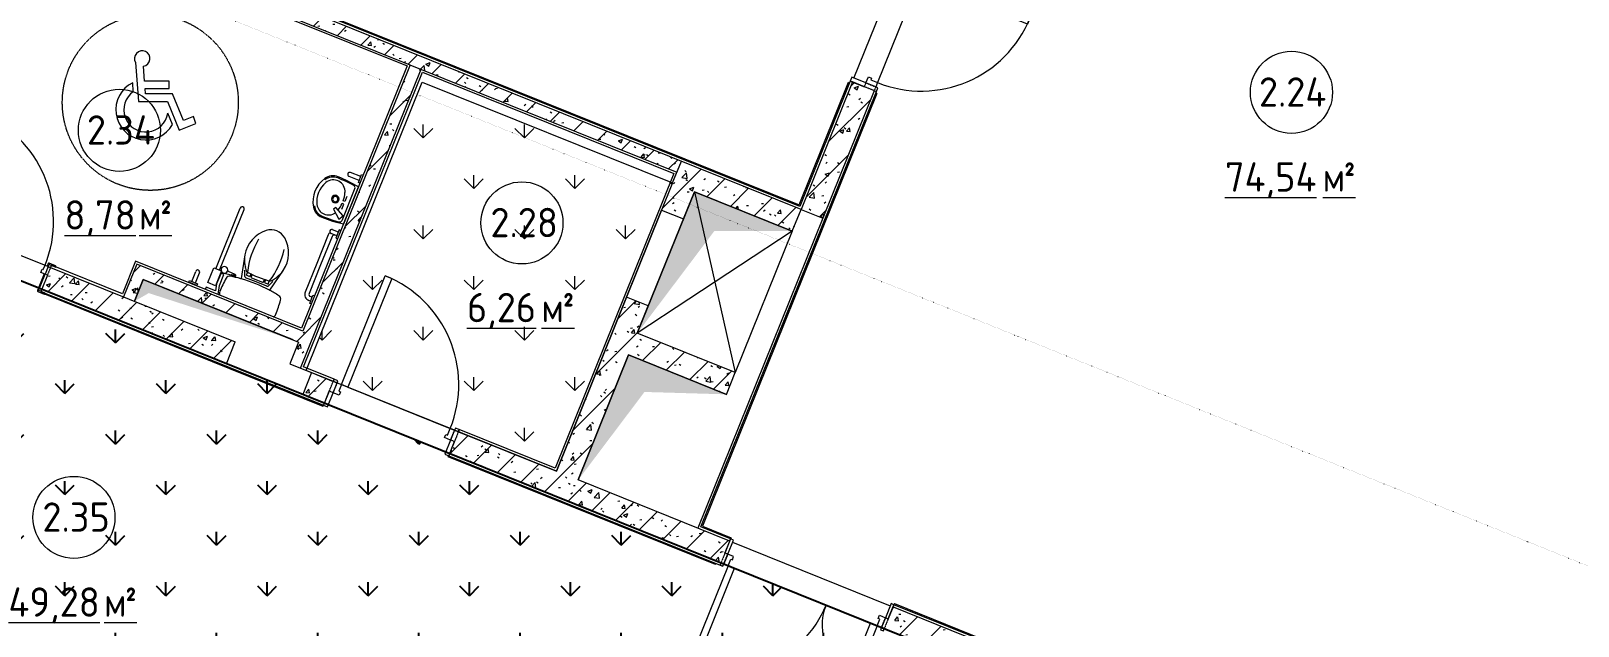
# Model space of a CAD drawing. Header units: millimetres. Extents: x -584918 to 2941280, y 3000189 to 4229862.
# Drawn here: x -441919 to -428734, y 3862725 to 3867799 of the extents above; entities that cross this region are included whole.
import ezdxf

# ---------------------------------------------------------------- set-up
doc = ezdxf.new("R2010")
doc.units = ezdxf.units.MM
for name, pattern in [('ASVP_Линия разреза', [20, 0, -10, 0, -10]), ('ASVP_Невидимые', [5, 3, -2]), ('ASVP_Штриховая_ш3 п1_5', [4.5, 3, -1.5])]:
    doc.linetypes.add(name, pattern=pattern)
for name, color, linetype, lineweight in [('Генплан', 7, 'Continuous', 0), ('Двери', 7, 'Continuous', 0), ('Линии', 7, 'Continuous', 0), ('Марки помещений', 7, 'Continuous', 0), ('Обобщенные модели', 7, 'Continuous', 0), ('Перекрытие', 7, 'Continuous', 0), ('Разрезы', 7, 'Continuous', 0), ('Сантехника', 7, 'Continuous', 0), ('Стены внутренние', 7, 'Continuous', 0), ('Стены несущие', 7, 'Continuous', 0), ('Стены отделка', 7, 'Continuous', 0), ('Узлы', 7, 'Continuous', 0), ('экспертиза условные обозначения', 1, 'Continuous', 0)]:
    doc.layers.add(name, color=color, linetype=linetype, lineweight=lineweight)
doc.styles.add('GOST Common_2', font='', dxfattribs={"height": 500})
doc.styles.add('GOST Common_3', font='', dxfattribs={"width": 0.9, "height": 500})
doc.styles.get('GOST Common_2').set_extended_font_data('GOST Common')
doc.styles.get('GOST Common_3').set_extended_font_data('GOST Common')
pattern_1 = [(45, (-445536.98, 3844560.27), (-141.4214, 141.4214), [])]
pattern_2 = [(50, (-445536.98, 3844560.27), (364.368, -31.8783), [38.1, -419.1]), (355, (-445536.98, 3844560.27), (-70.486, 382.1133), [30.48, -335.28]), (100.451, (-445506.6, 3844557.6), (293.885, 350.2334), [32.38, -356.18]), (46.184, (-445537, 3844661.87), (542.1585, -84.086), [57.15, -628.65]), (96.636, (-445491.8, 3844654.86), (474.805, 494.855), [48.57, -534.27]), (351.184, (-445537, 3844661.87), (474.81, 494.85), [45.72, -502.92]), (21, (-445486.18, 3844636.47), (303.2285, -204.5305), [38.1, -419.1]), (326, (-445486.18, 3844636.47), (123.604, 368.376), [30.48, -335.28]), (71.451, (-445460.9, 3844619.42), (426.834, 163.8427), [32.38, -356.18]), (37.5, (-445536.98, 3844560.27), (6.17665, 169.11015), [16.764, -314.452, 16.764, -323.596, -336.55]), (37.5, (-445536.98, 3844560.27), (6.17665, 169.11015), [-671.576, 16.764, -319.786]), (7.5, (-445536.98, 3844560.27), (133.6389, 200.3615), [16.764, -177.292, 16.764, -306.832, -128.27]), (7.5, (-445536.98, 3844560.27), (133.6389, 200.3615), [-517.652, 16.764, -111.506]), (327.5, (-445650.27, 3844560.27), (271.1818, -11.45836), [16.764, -110.236, 16.764, -379.476, -525.78]), (327.5, (-445650.27, 3844560.27), (271.1818, -11.45836), [-523.24, 16.764, -509.016]), (317.5, (-445701.07, 3844560.27), (296.2585, 50.8528), [16.764, -148.336, 16.764, -246.38, -373.38]), (317.5, (-445701.07, 3844560.27), (296.2585, 50.8528), [-428.244, 16.764, -356.616])]
pattern_3 = [(90, (-445940.84, 3599179.46), (-431.0523, 431.0523), [114.3, -747.8046]), (45, (-445940.84, 3599179.46), (-431.0523, 431.0523), [114.3, -495.3]), (135, (-445940.84, 3599179.46), (-431.0523, -431.0523), [114.3, -495.3])]

# ---------------------------------------------------------------- blocks, each defined once
blk = doc.blocks.new('ASVP_ДверьСтальная_1 полотно - Внутренняя 1000х2000h_полотно_ Г Пр _925 в свету_-7780787-АР Этаж 02')
at = {"layer": 'Двери', "lineweight": 18}
for p, q in [((-500, 1100), (-440, 1100)), ((-500, 100), (-500, 1100)), ((-440, 1100), (-440, 100)), ((-540, 100), (-500, 100)), ((-540, 10), (-540, 100)), ((-485, 10), (-540, 10)), ((-440, 100), (-500, 100)), ((-500, 100), (-500, 40)), ((-500, 40), (-485, 40)), ((-485, 40), (-485, 10)), ((485, 40), (500, 40)), ((485, 10), (485, 40)), ((540, 10), (485, 10)), ((500, 100), (540, 100)), ((500, 40), (500, 100)), ((540, 100), (540, 10))]:
    blk.add_line(p, q, dxfattribs=at)
at = {"layer": 'Двери', "linetype": 'ASVP_Невидимые', "lineweight": 18}
for p, q in [((-575, 100), (-540, 100)), ((-575, 10), (-575, 100)), ((-540, 10), (-575, 10)), ((-540, 100), (-540, 10)), ((540, 100), (575, 100)), ((540, 10), (540, 100)), ((575, 10), (540, 10)), ((575, 100), (575, 10))]:
    blk.add_line(p, q, dxfattribs=at)
at = {"layer": 'Двери'}
blk.add_arc((-500, 100), 1000, 0, 90, dxfattribs=at)
blk = doc.blocks.new('ASVP_ДверьДеревянная_1 полотно - Санузел 1000х2000h_полотно_ Г Пр _950 в свету_-7790712-АР Этаж 02')
at = {"layer": 'Двери', "lineweight": 18}
for p, q in [((-500, 1100), (-460, 1100)), ((-500, 100), (-500, 1100)), ((-460, 1100), (-460, 100)), ((-530, 100), (-500, 100)), ((-530, 30), (-530, 100)), ((-490, 30), (-530, 30)), ((-460, 100), (-500, 100)), ((-500, 100), (-500, 60)), ((-500, 60), (-490, 60)), ((-490, 60), (-490, 30)), ((490, 60), (500, 60)), ((490, 30), (490, 60)), ((530, 30), (490, 30)), ((500, 100), (530, 100)), ((500, 60), (500, 100)), ((530, 100), (530, 30))]:
    blk.add_line(p, q, dxfattribs=at)
at = {"layer": 'Двери', "linetype": 'ASVP_Невидимые', "lineweight": 18}
for p, q in [((-550, 100), (-530, 100)), ((-550, 30), (-550, 100)), ((-530, 30), (-550, 30)), ((-530, 100), (-530, 30)), ((530, 100), (550, 100)), ((530, 30), (530, 100)), ((550, 30), (530, 30)), ((550, 100), (550, 30))]:
    blk.add_line(p, q, dxfattribs=at)
at = {"layer": 'Двери'}
blk.add_arc((-500, 100), 1000, 0, 90, dxfattribs=at)
blk = doc.blocks.new('ASVP_НАЛИЧНИК МДФ_Двери - Наличник дверной МДФ-V54-АР Этаж 02')
at = {"layer": 'Обобщенные модели'}
h = blk.add_hatch(dxfattribs=at)
h.set_pattern_fill('FP_9', color=256, style=0, pattern_type=2)
h.set_pattern_definition([(238.819, (4970.72, -20429.885), (847.5705, 1239.66265), [208.25, -1874.25]), (228.514, (5249.21, -20452.37), (-230.6308, -541.9905), [465.661, -465.661]), (220.384, (5327.05, -20645.53), (-616.941, -697.6711), [263.418, -1053.671])])
h.paths.add_polyline_path([(585, -10), (589, -7), (590, -5), (590, 0), (530, 0), (530, 150), (520, 150), (520, -5), (521, -9), (525, -10), (562, -10)])
h.paths.add_polyline_path([(-525, -10), (-521, -9), (-520, -5), (-520, 150), (-530, 150), (-531, 0), (-590, 0), (-590, -5), (-587, -9), (-585, -10), (-526, -10)])
for p, q in [((-530, 150), (-530, -1)), ((-520, -5), (-520, 150)), ((520, 150), (520, -5)), ((530, -1), (530, 150)), ((-531, 0), (-590, 0)), ((-590, 0), (-590, -5)), ((-531, -1), (-531, 0)), ((590, 0), (531, 0)), ((531, 0), (531, -1)), ((590, -5), (590, 0)), ((-585, -10), (-525, -10)), ((-530, -1), (-531, -1)), ((525, -10), (585, -10)), ((531, -1), (530, -1))]:
    blk.add_line(p, q, dxfattribs=at)
for centre, start, end in [((-585, -5), 180, 270), ((-525, -5), 270, 360), ((525, -5), 180, 270), ((585, -5), 270, 360)]:
    blk.add_arc(centre, 5, start, end, dxfattribs=at)
blk = doc.blocks.new('ASVP_НАЛИЧНИК МДФ_Двери - Наличник дверной МДФ-V55-АР Этаж 02')
at = {"layer": 'Обобщенные модели'}
for p, q in [((-531, 0), (-590, 0)), ((-590, 0), (-590, -5)), ((-531, -1), (-531, 0)), ((-530, 20), (-530, -1)), ((-520, -5), (-520, 20)), ((520, 20), (520, -5)), ((530, -1), (530, 20)), ((590, 0), (531, 0)), ((531, 0), (531, -1)), ((590, -5), (590, 0)), ((-585, -10), (-525, -10)), ((-530, -1), (-531, -1)), ((525, -10), (585, -10)), ((531, -1), (530, -1))]:
    blk.add_line(p, q, dxfattribs=at)
for centre, start, end in [((-585, -5), 180, 270), ((-525, -5), 270, 360), ((525, -5), 180, 270), ((585, -5), 270, 360)]:
    blk.add_arc(centre, 5, start, end, dxfattribs=at)
blk = doc.blocks.new('Обозначения для МГН - Зона безорасности 1300х900-2751930-АР Этаж 02')
at = {"layer": 'Генплан'}
for p, q in [((-51, 288), (-26, -44)), ((26, 130), (17, 257)), ((-70, 40), (-75, 116)), ((235, 130), (26, 130)), ((34, 21), (31, 68)), ((31, 68), (235, 68)), ((265, 21), (34, 21)), ((235, 68), (235, 130)), ((357, -205), (265, 21)), ((-26, -44), (221, -44)), ((221, -44), (321, -289)), ((263, -239), (224, -144)), ((321, -289), (463, -232)), ((442, -171), (357, -205)), ((463, -232), (442, -171))]:
    blk.add_line(p, q, dxfattribs=at)
for centre, radius, start, end in [((6, 322), 66, 279.5296, 210.6777), ((38, -115), 257, 116.094, 331.0081), ((38, -115), 189, 124.6842, 350.9794)]:
    blk.add_arc(centre, radius, start, end, dxfattribs=at)
blk = doc.blocks.new('ASVP_2D_Комплект_С_У_МГН - Комплект_С_У_МГН_2D-6245429-АР Этаж 02')
at = {"layer": 'Сантехника'}
for p, q in [((765, 0), (785, -75)), ((785, -75), (785, -178)), ((800, -20), (885, -20)), ((812, -79), (800, -20)), ((812, -178), (812, -79)), ((815, -197), (815, -62)), ((815, -62), (885, -62)), ((885, -20), (885, 0)), ((885, -62), (885, -197)), ((963, -4), (1037, -4)), ((963, -19), (963, -4)), ((963, -4), (1037, -4)), ((963, -19), (963, -4)), ((1037, -19), (963, -19)), ((1037, -19), (963, -19)), ((983, -19), (983, -112)), ((1017, -19), (1017, -112)), ((1037, -4), (1037, -19)), ((1037, -4), (1037, -19)), ((0, -222), (15, -222)), ((15, -222), (15, -297)), ((15, -242), (31, -242)), ((330, -399), (375, -197)), ((398, -227), (376, -276)), ((405, -242), (405, -268)), ((438, -242), (405, -242)), ((407, -221), (505, -221)), ((438, -268), (438, -242)), ((438, -250), (438, -268)), ((448, -250), (438, -250)), ((448, -239), (448, -267)), ((562, -239), (448, -239)), ((448, -267), (448, -250)), ((505, -221), (603, -221)), ((562, -266), (562, -239)), ((562, -250), (572, -250)), ((562, -267), (562, -250)), ((572, -242), (605, -242)), ((572, -268), (572, -242)), ((572, -250), (572, -268)), ((605, -242), (605, -268)), ((612, -227), (634, -276)), ((681, -399), (636, -200)), ((719, -195), (684, -200)), ((760, -216), (699, -215)), ((791, -187), (723, -198)), ((785, -178), (812, -178)), ((885, -197), (815, -197)), ((832, -197), (832, -754)), ((867, -197), (867, -754)), ((15, -297), (0, -297)), ((15, -278), (31, -278)), ((51, -560), (51, -297)), ((86, -560), (86, -297)), ((389, -279), (372, -304)), ((405, -268), (438, -268)), ((562, -266), (562, -266)), ((605, -268), (572, -268)), ((634, -295), (619, -276)), ((51, -822), (51, -560)), ((86, -822), (86, -560)), ((15, -822), (0, -822)), ((15, -822), (0, -822)), ((0, -897), (15, -897)), ((0, -897), (15, -897)), ((15, -897), (15, -822)), ((15, -897), (15, -822)), ((15, -842), (68, -842)), ((15, -877), (69, -877)), ((0, -1298), (0, -956)), ((0, -956), (0, -1298)), ((25, -1278), (25, -977)), ((54, -981), (30, -1020)), ((30, -1020), (114, -1064)), ((127, -1042), (54, -981)), ((114, -1064), (127, -1042)), ((61, -1069), (61, -1114)), ((61, -1114), (76, -1114)), ((61, -1140), (76, -1140)), ((61, -1185), (61, -1140)), ((0, -1332), (15, -1332)), ((0, -1332), (15, -1332)), ((15, -1407), (0, -1407)), ((15, -1407), (0, -1407)), ((15, -1332), (15, -1407)), ((15, -1332), (15, -1407)), ((15, -1352), (108, -1352)), ((15, -1387), (108, -1387))]:
    blk.add_line(p, q, dxfattribs=at)
for centre, radius, start, end in [((753, -2), 2, 36.9003, 93.2918), ((291, -27), 43.4, 143.1008, 181.0217), ((1398, -28), 1150, 180.0001, 186.3309), ((258, -2), 2, 93.3041, 143.1019), ((719, -27), 43.4, 358.9783, 36.8992), ((-387, -28), 1150, 353.6521, 359.9999), ((1000, -113), 17.5, 180, 0), ((31, -297), 55, 0, 90.5677), ((289, -151), 34, 186.3309, 259.2904), ((505, 995), 1200, 259.2904, 263.7586), ((372, -200), 2, 344.813, 83.6429), ((505, 995), 1200, 263.7587, 276.1833), ((407, -231), 10, 90.7687, 156.5005), ((603, -231), 10, 22.3956, 90.7687), ((638, -200), 2, 96.3568, 192.6522), ((505, 995), 1200, 276.3579, 280.7271), ((701, -197), 17.3, 189.6179, 262.9036), ((695, -153), 51.5, 262.4926, 296.28), ((722, -195), 3.14, 170.2911, 288.3479), ((722, -151), 33.5, 280.7271, 353.6509), ((761, -223), 7.04, 10.5543, 95.4018), ((796, -215), 28.6, 90, 270), ((796, -215), 28.6, 270, 90), ((31, -297), 20, 0, 90.9415), ((586, -456), 263, 148.9077, 167.2704), ((746, -553), 450, 146.3502, 148.9077), ((1079, -457), 700, 164.6366, 188.9578), ((405, -292), 20, 96.8519, 142.7693), ((514, -1191), 926, 84.2959, 96.934), ((604, -289), 20, 37.7817, 84.1231), ((-68, -457), 700, 351.0468, 15.5336), ((745, -230), 129, 210.287, 213.8815), ((264, -553), 450, 31.0923, 33.8318), ((425, -456), 263, 12.7296, 31.0923), ((586, -456), 263, 167.2704, 230.8288), ((425, -456), 263, 309.1503, 12.7296), ((505, -555), 135, 230.7812, 309.1782), ((850, -754), 17.5, 180, 0.4331), ((31, -822), 20, 270, 0), ((69, -860), 17.5, 270, 91.0065), ((31, -822), 55, 333.5285, 0), ((193, -2170), 1228, 89.9982, 98.9992), ((41, -977), 16, 97.1975, 180), ((193, -2212), 1261, 90.0058, 97.0139), ((355, -1127), 279, 163.9708, 177.3357), ((184, -1074), 100, 28.5027, 147.3357), ((193, -1059), 108, 28.2098, 90.0805), ((193, -1059), 118, 32.4637, 89.9982), ((193, -1059), 118, 32.4637, 89.9982), ((86, -1127), 212, 331.4658, 28.525), ((86, -1127), 245, 327.5362, 32.4638), ((86, -1127), 245, 327.5362, 32.4638), ((355, -1127), 279, 182.6626, 197.4189), ((145, -1128), 32.5, 90, 270), ((145, -1128), 23, 90, 270), ((145, -1128), 32.5, 270, 90), ((145, -1128), 23, 270, 90), ((193, -85), 1228, 260.9993, 270.0018), ((193, -85), 1228, 260.9993, 270.0018), ((41, -1278), 16, 180, 262.9884), ((193, -42), 1261, 262.9873, 269.9942), ((184, -1181), 100, 197.4584, 331.4778), ((193, -1195), 108, 269.9195, 331.7902), ((193, -1195), 118, 270.0018, 327.5362), ((193, -1195), 118, 270.0018, 327.5362), ((109, -1369), 17.5, 270, 90)]:
    blk.add_arc(centre, radius, start, end, dxfattribs=at)
blk = doc.blocks.new('ASVP_ОТКОС_Оштукатуривание дверного откоса - Оштукатуривание дверного откоса-5867985-АР Этаж 02')
at = {"layer": 'Обобщенные модели'}
for p, q in [((-575, 130), (-575, 0)), ((-575, 0), (-540, 0)), ((-540, 0), (-540, 130)), ((540, 130), (540, 0)), ((540, 0), (575, 0)), ((575, 0), (575, 130))]:
    blk.add_line(p, q, dxfattribs=at)
blk = doc.blocks.new('ASVP_ОТКОС_Оштукатуривание дверного откоса - Оштукатуривание дверного откоса-6302083-АР Этаж 02')
at = {"layer": 'Обобщенные модели'}
for p, q in [((-575, 20), (-575, 0)), ((-575, 0), (-540, 0)), ((-540, 0), (-540, 20)), ((540, 20), (540, 0)), ((575, 0), (575, 20)), ((540, 0), (575, 0))]:
    blk.add_line(p, q, dxfattribs=at)
blk = doc.blocks.new('ASVP_ДверьПротивопожарнаяСтальная_2 полотна - EI30 1370х2000h_полотна_ О Л _1250 в свету_-7790696-АР Этаж 02')
at = {"layer": 'Двери', "lineweight": 18}
for p, q in [((685, 1000), (625, 1000)), ((625, 1000), (625, 100)), ((685, 100), (685, 1000)), ((-685, 570), (-625, 570)), ((-685, 100), (-685, 570)), ((-625, 570), (-625, 100)), ((-725, 100), (-685, 100)), ((-725, 10), (-725, 100)), ((-670, 10), (-725, 10)), ((-625, 100), (-685, 100)), ((-685, 100), (-685, 40)), ((-685, 40), (-670, 40)), ((-670, 40), (-670, 10)), ((625, 100), (685, 100)), ((685, 40), (670, 40)), ((670, 40), (670, 10)), ((670, 10), (725, 10)), ((725, 100), (685, 100)), ((685, 100), (685, 40)), ((725, 10), (725, 100))]:
    blk.add_line(p, q, dxfattribs=at)
at = {"layer": 'Двери', "linetype": 'ASVP_Невидимые', "lineweight": 18}
for p, q in [((-750, 100), (-725, 100)), ((-750, 10), (-750, 100)), ((-725, 10), (-750, 10)), ((-725, 100), (-725, 10)), ((750, 100), (725, 100)), ((725, 100), (725, 10)), ((725, 10), (750, 10)), ((750, 10), (750, 100))]:
    blk.add_line(p, q, dxfattribs=at)
at = {"layer": 'Двери'}
for centre, radius, start, end in [((685, 100), 900, 90, 180), ((-685, 100), 470, 360, 90)]:
    blk.add_arc(centre, radius, start, end, dxfattribs=at)
blk = doc.blocks.new('ASVP_ОТКОС_Оштукатуривание дверного откоса - Оштукатуривание дверного откоса-V71-АР Этаж 02')
at = {"layer": 'Обобщенные модели'}
for p, q in [((-750, 130), (-750, 0)), ((-750, 0), (-725, 0)), ((-725, 0), (-725, 130)), ((725, 130), (725, 0)), ((725, 0), (750, 0)), ((750, 0), (750, 130))]:
    blk.add_line(p, q, dxfattribs=at)
blk = doc.blocks.new('ASVP_ОТКОС_Оштукатуривание дверного откоса - Оштукатуривание дверного откоса-V66-АР Этаж 02')
at = {"layer": 'Обобщенные модели'}
for p, q in [((-750, 20), (-750, 0)), ((-750, 0), (-725, 0)), ((-725, 0), (-725, 20)), ((725, 20), (725, 0)), ((725, 0), (750, 0)), ((750, 0), (750, 20))]:
    blk.add_line(p, q, dxfattribs=at)
blk = doc.blocks.new('ASVP_ДверьПротивопожарнаяСтальная_1 полотно - EI30 1000х2000h_полотно_ Г Пр _925 в свету_-7790708-АР Этаж 02')
at = {"layer": 'Двери', "lineweight": 18}
for p, q in [((-500, 1100), (-440, 1100)), ((-500, 100), (-500, 1100)), ((-440, 1100), (-440, 100)), ((-540, 100), (-500, 100)), ((-540, 10), (-540, 100)), ((-485, 10), (-540, 10)), ((-440, 100), (-500, 100)), ((-500, 100), (-500, 40)), ((-500, 40), (-485, 40)), ((-485, 40), (-485, 10)), ((485, 40), (500, 40)), ((485, 10), (485, 40)), ((540, 10), (485, 10)), ((500, 100), (540, 100)), ((500, 40), (500, 100)), ((540, 100), (540, 10))]:
    blk.add_line(p, q, dxfattribs=at)
at = {"layer": 'Двери', "linetype": 'ASVP_Невидимые', "lineweight": 18}
for p, q in [((-575, 100), (-540, 100)), ((-575, 10), (-575, 100)), ((-540, 10), (-575, 10)), ((-540, 100), (-540, 10)), ((540, 100), (575, 100)), ((540, 10), (540, 100)), ((575, 10), (540, 10)), ((575, 100), (575, 10))]:
    blk.add_line(p, q, dxfattribs=at)
at = {"layer": 'Двери'}
blk.add_arc((-500, 100), 1000, 0, 90, dxfattribs=at)
blk = doc.blocks.new('ASVP_Марка_Помещение_ДваЗначения - Номер Площадь-685795-АР Этаж 02')
at = {"layer": 'Марки помещений'}
blk.add_circle((0, 0), 3.5, dxfattribs=at)

msp = doc.modelspace()

# ---------------------------------------------------------------- hatches: boundary and pattern name
at = {"layer": 'Стены внутренние'}
h = msp.add_hatch(dxfattribs=at)
h.set_pattern_fill('FP_1', color=256, style=0, pattern_type=2)
h.set_pattern_definition(pattern_1)
h.paths.add_polyline_path([(-436413.162, 3866595.613), (-436375.785, 3866688.365), (-441848.146, 3868893.645), (-441885.524, 3868800.893), (-437026.274, 3866842.688)])
h = msp.add_hatch(dxfattribs=at)
h.set_pattern_fill('FP_2', color=256, style=0, pattern_type=2)
h.set_pattern_definition(pattern_2)
h.paths.add_polyline_path([(-436413.162, 3866595.613), (-436375.785, 3866688.365), (-441848.146, 3868893.645), (-441885.524, 3868800.893), (-437026.274, 3866842.688)])
h = msp.add_hatch(dxfattribs=at)
h.set_pattern_fill('FP_1', color=256, style=0, pattern_type=2)
h.set_pattern_definition(pattern_1)
h.paths.add_polyline_path([(-435170.01, 3866202.456), (-434732.01, 3867289.346), (-434917.514, 3867364.101), (-435355.514, 3866277.211)])
h.paths.add_polyline_path([(-434302.167, 3868355.992), (-434254.258, 3868474.877), (-434439.762, 3868549.632), (-434487.671, 3868430.748), (-434315.249, 3868361.264)])
h = msp.add_hatch(dxfattribs=at)
h.set_pattern_fill('FP_2', color=256, style=0, pattern_type=2)
h.set_pattern_definition(pattern_2)
h.paths.add_polyline_path([(-435170.01, 3866202.456), (-434732.01, 3867289.346), (-434917.514, 3867364.101), (-435355.514, 3866277.211)])
h.paths.add_polyline_path([(-434302.167, 3868355.992), (-434254.258, 3868474.877), (-434439.762, 3868549.632), (-434487.671, 3868430.748), (-434315.249, 3868361.264)])
h = msp.add_hatch(dxfattribs=at)
h.set_pattern_fill('FP_1', color=256, style=0, pattern_type=2)
h.set_pattern_definition(pattern_1)
h.paths.add_polyline_path([(-439620.717, 3864923.31), (-438592.832, 3867473.987), (-438685.584, 3867511.365), (-439713.468, 3864960.688)])
h = msp.add_hatch(dxfattribs=at)
h.set_pattern_fill('FP_2', color=256, style=0, pattern_type=2)
h.set_pattern_definition(pattern_2)
h.paths.add_polyline_path([(-439620.717, 3864923.31), (-438592.832, 3867473.987), (-438685.584, 3867511.365), (-439713.468, 3864960.688)])
h = msp.add_hatch(dxfattribs=at)
h.set_pattern_fill('FP_1', color=256, style=0, pattern_type=2)
h.set_pattern_definition(pattern_1)
h.paths.add_polyline_path([(-435430.269, 3866091.707), (-435355.514, 3866277.211), (-436375.785, 3866688.365), (-436450.54, 3866502.861), (-435705.09, 3866202.456)])
h = msp.add_hatch(dxfattribs=at)
h.set_pattern_fill('FP_2', color=256, style=0, pattern_type=2)
h.set_pattern_definition(pattern_2)
h.paths.add_polyline_path([(-435430.269, 3866091.707), (-435355.514, 3866277.211), (-436375.785, 3866688.365), (-436450.54, 3866502.861), (-435705.09, 3866202.456)])
h = msp.add_hatch(dxfattribs=at)
h.set_pattern_fill('FP_1', color=256, style=0, pattern_type=2)
h.set_pattern_definition(pattern_1)
h.paths.add_polyline_path([(-437255.543, 3863970.181), (-436657.501, 3865454.211), (-436843.005, 3865528.966), (-437441.047, 3864044.936), (-437362.879, 3864013.435)])
h.paths.add_polyline_path([(-436358.48, 3866196.226), (-436265.036, 3866428.106), (-436450.54, 3866502.861), (-436543.984, 3866270.981), (-436375.785, 3866203.2)])
h = msp.add_hatch(dxfattribs=at)
h.set_pattern_fill('FP_2', color=256, style=0, pattern_type=2)
h.set_pattern_definition(pattern_2)
h.paths.add_polyline_path([(-437255.543, 3863970.181), (-436657.501, 3865454.211), (-436843.005, 3865528.966), (-437441.047, 3864044.936), (-437362.879, 3864013.435)])
h.paths.add_polyline_path([(-436358.48, 3866196.226), (-436265.036, 3866428.106), (-436450.54, 3866502.861), (-436543.984, 3866270.981), (-436375.785, 3866203.2)])
h = msp.add_hatch(dxfattribs=at)
h.set_pattern_fill('FP_1', color=256, style=0, pattern_type=2)
h.set_pattern_definition(pattern_1)
h.paths.add_polyline_path([(-440251.983, 3864962.072), (-440177.228, 3865147.576), (-441752.247, 3865782.285), (-441827.003, 3865596.782), (-440755.248, 3865164.88)])
h.paths.add_polyline_path([(-442847.273, 3866007.935), (-442772.518, 3866193.439), (-442913.409, 3866250.216), (-442988.164, 3866064.712), (-442854.749, 3866010.948)])
h = msp.add_hatch(dxfattribs=at)
h.set_pattern_fill('FP_2', color=256, style=0, pattern_type=2)
h.set_pattern_definition(pattern_2)
h.paths.add_polyline_path([(-440251.983, 3864962.072), (-440177.228, 3865147.576), (-441752.247, 3865782.285), (-441827.003, 3865596.782), (-440755.248, 3865164.88)])
h.paths.add_polyline_path([(-442847.273, 3866007.935), (-442772.518, 3866193.439), (-442913.409, 3866250.216), (-442988.164, 3866064.712), (-442854.749, 3866010.948)])
h = msp.add_hatch(dxfattribs=at)
h.set_pattern_fill('FP_1', color=256, style=0, pattern_type=2)
h.set_pattern_definition(pattern_1)
h.paths.add_polyline_path([(-441036.096, 3865493.687), (-440923.963, 3865771.943), (-441016.715, 3865809.32), (-441128.848, 3865531.065), (-441037.065, 3865494.078)])
h = msp.add_hatch(dxfattribs=at)
h.set_pattern_fill('FP_2', color=256, style=0, pattern_type=2)
h.set_pattern_definition(pattern_2)
h.paths.add_polyline_path([(-441036.096, 3865493.687), (-440923.963, 3865771.943), (-441016.715, 3865809.32), (-441128.848, 3865531.065), (-441037.065, 3865494.078)])
h = msp.add_hatch(dxfattribs=at)
h.set_pattern_fill('FP_1', color=256, style=0, pattern_type=2)
h.set_pattern_definition(pattern_1)
h.paths.add_polyline_path([(-439638.713, 3865146.192), (-439601.336, 3865238.944), (-440923.963, 3865771.943), (-440961.341, 3865679.191), (-439642.499, 3865147.717)])
h = msp.add_hatch(dxfattribs=at)
h.set_pattern_fill('FP_2', color=256, style=0, pattern_type=2)
h.set_pattern_definition(pattern_2)
h.paths.add_polyline_path([(-439638.713, 3865146.192), (-439601.336, 3865238.944), (-440923.963, 3865771.943), (-440961.341, 3865679.191), (-439642.499, 3865147.717)])
h = msp.add_hatch(dxfattribs=at)
h.set_pattern_fill('FP_1', color=256, style=0, pattern_type=2)
h.set_pattern_definition(pattern_1)
h.paths.add_polyline_path([(-435990.934, 3864700.429), (-435916.178, 3864885.933), (-436750.945, 3865222.331), (-436825.701, 3865036.827), (-436205.509, 3864786.899)])
h = msp.add_hatch(dxfattribs=at)
h.set_pattern_fill('FP_2', color=256, style=0, pattern_type=2)
h.set_pattern_definition(pattern_2)
h.paths.add_polyline_path([(-435990.934, 3864700.429), (-435916.178, 3864885.933), (-436750.945, 3865222.331), (-436825.701, 3865036.827), (-436205.509, 3864786.899)])
h = msp.add_hatch(dxfattribs=at)
h.set_pattern_fill('FP_1', color=256, style=0, pattern_type=2)
h.set_pattern_definition(pattern_1)
h.paths.add_polyline_path([(-432599.952, 3861878.418), (-432525.197, 3862063.922), (-434571.748, 3862888.651), (-434646.503, 3862703.148), (-433060.276, 3862063.922)])
h.paths.add_polyline_path([(-436037.782, 3863263.812), (-435963.027, 3863449.316), (-438275.814, 3864381.335), (-438350.569, 3864195.831), (-436209.247, 3863332.91)])
h.paths.add_polyline_path([(-439417.216, 3864625.674), (-439342.461, 3864811.177), (-439527.965, 3864885.933), (-439602.72, 3864700.429), (-439424.692, 3864628.686)])
h = msp.add_hatch(dxfattribs=at)
h.set_pattern_fill('FP_2', color=256, style=0, pattern_type=2)
h.set_pattern_definition(pattern_2)
h.paths.add_polyline_path([(-432599.952, 3861878.418), (-432525.197, 3862063.922), (-434571.748, 3862888.651), (-434646.503, 3862703.148), (-433060.276, 3862063.922)])
h.paths.add_polyline_path([(-436037.782, 3863263.812), (-435963.027, 3863449.316), (-438275.814, 3864381.335), (-438350.569, 3864195.831), (-436209.247, 3863332.91)])
h.paths.add_polyline_path([(-439417.216, 3864625.674), (-439342.461, 3864811.177), (-439527.965, 3864885.933), (-439602.72, 3864700.429), (-439424.692, 3864628.686)])
at = {"layer": 'Узлы'}
h = msp.add_hatch(color=256, dxfattribs=at)
h.paths.add_polyline_path([(-437255.543, 3863970.181), (-436689.837, 3864720.898), (-435990.934, 3864700.429), (-436825.701, 3865036.827), (-437238.931, 3864011.404)])
h.paths.add_polyline_path([(-439685.089, 3865164.88), (-440961.341, 3865679.191), (-441036.096, 3865493.687), (-440914.853, 3865563.687), (-439713.468, 3865174.084)])
h.paths.add_polyline_path([(-436750.945, 3865222.331), (-436093.94, 3866094.207), (-435430.269, 3866091.707), (-436265.036, 3866428.106), (-436657.501, 3865454.211)])
h.paths.add_polyline_path([(-444544.873, 3867285.023), (-446121.655, 3867920.442), (-446252.477, 3867595.811), (-446063.076, 3867749.184), (-444553.871, 3867287.774)])
h.paths.add_polyline_path([(-443797.32, 3869140.06), (-445374.102, 3869775.48), (-445448.858, 3869589.976), (-445310.294, 3869669.976), (-443807.426, 3869143.6)])
h.paths.add_polyline_path([(-437188.679, 3871921.51), (-436841.27, 3872574.891), (-436694.879, 3872585.032), (-436889.658, 3872663.525), (-437181.203, 3871940.06)])
h.paths.add_polyline_path([(-450935.755, 3873364.424), (-450044.8, 3874255.379), (-447796.034, 3873932.011), (-450300.335, 3874941.206), (-450920.804, 3873401.525)])
h.paths.add_polyline_path([(-451585.018, 3873626.068), (-450852.262, 3874947.996), (-450485.839, 3875015.962), (-450949.598, 3875202.85), (-451544.405, 3873726.849)])
h.paths.add_polyline_path([(-461556.677, 3873709.268), (-459680.64, 3875742.729), (-455210.371, 3874849.839), (-460274.624, 3876890.657), (-461553.664, 3873716.743)])
at = {"layer": 'экспертиза условные обозначения', "lineweight": -3}
h = msp.add_hatch(dxfattribs=at)
h.set_pattern_fill('GRASS', color=3, scale=24)
h.set_pattern_definition(pattern_3)
edge = h.paths.add_edge_path()
edge.add_line((-447049.451, 3865658.265), (-446341.145, 3867415.913))
edge.add_line((-446341.145, 3867415.913), (-444564.946, 3866700.132))
edge.add_line((-444564.946, 3866700.132), (-442509.176, 3871801.486))
edge.add_line((-442509.176, 3871801.486), (-441117.898, 3871240.821))
edge.add_line((-441117.898, 3871240.821), (-443173.668, 3866139.467))
edge.add_line((-443173.668, 3866139.467), (-432539.664, 3861854.123))
edge.add_line((-432539.664, 3861854.123), (-433249.838, 3860091.837))
edge.add_line((-433249.838, 3860091.837), (-438544.928, 3862225.679))
edge.add_arc((-438931.415, 3861168.873), 1125.26, 69.9119077, 178.1393932)
edge.add_line((-440056.082, 3861205.408), (-440056.082, 3859309.598))
edge.add_line((-440056.082, 3859309.598), (-442806.082, 3859309.598))
edge.add_line((-442806.082, 3859309.598), (-442806.082, 3863942.86))
edge.add_line((-442806.082, 3863942.86), (-445766.386, 3865141.209))
edge.add_line((-445766.386, 3865141.209), (-447049.451, 3865658.265))
at = {"layer": 'экспертиза условные обозначения'}
h = msp.add_hatch(dxfattribs=at)
h.set_pattern_fill('GRASS', color=4, scale=24)
h.set_pattern_definition([(90, (-514872.35, 3487129.7), (-431.0523, 431.0523), [114.3, -747.8046]), (45, (-514872.35, 3487129.7), (-431.0523, 431.0523), [114.3, -495.3]), (135, (-514872.35, 3487129.7), (-431.0523, -431.0523), [114.3, -495.3])])
h.paths.add_polyline_path([(-438583.833, 3867362.547), (-436450.54, 3866502.861), (-437441.047, 3864044.936), (-439574.341, 3864904.621)])
at = {"layer": 'экспертиза условные обозначения', "lineweight": -3}
h = msp.add_hatch(dxfattribs=at)
h.set_pattern_fill('GRASS', color=3, scale=24)
h.set_pattern_definition(pattern_3)
edge = h.paths.add_edge_path()
edge.add_line((-433138.536, 3859960.732), (-432427.047, 3861812.531))
edge.add_line((-432427.047, 3861812.531), (-429058.768, 3860419.029))
edge.add_line((-429058.768, 3860419.029), (-427713.174, 3863758.097))
edge.add_line((-427713.174, 3863758.097), (-426192.043, 3863145.104))
edge.add_line((-426192.043, 3863145.104), (-427537.637, 3859806.036))
edge.add_line((-427537.637, 3859806.036), (-422940.993, 3857986.002))
edge.add_line((-422940.993, 3857986.002), (-423651.168, 3856223.716))
edge.add_line((-423651.168, 3856223.716), (-424966.386, 3856759.12))
edge.add_arc((-425393.138, 3855731.152), 1113.03, 67.4546237, 179.2891611)
edge.add_line((-426506.082, 3855744.96), (-426506.082, 3853909.598))
edge.add_line((-426506.082, 3853909.598), (-429406.082, 3853909.598))
edge.add_line((-429406.082, 3853909.598), (-429406.082, 3858542.86))
edge.add_line((-429406.082, 3858542.86), (-433138.536, 3859960.732))

# ---------------------------------------------------------------- linework, layer by layer
at = {"layer": 'Линии'}
for p, q in [((-436750.945, 3865222.331), (-436265.036, 3866428.106)), ((-436265.036, 3866428.106), (-436750.945, 3865222.331)), ((-436265.036, 3866428.106), (-435916.178, 3864885.933)), ((-436265.036, 3866428.106), (-435430.269, 3866091.707)), ((-435430.269, 3866091.707), (-436265.036, 3866428.106)), ((-435430.269, 3866091.707), (-436750.945, 3865222.331)), ((-435430.269, 3866091.707), (-435916.178, 3864885.933)), ((-440961.341, 3865679.191), (-441036.096, 3865493.687)), ((-439685.089, 3865164.88), (-440961.341, 3865679.191)), ((-435916.178, 3864885.933), (-436750.945, 3865222.331)), ((-436825.701, 3865036.827), (-437255.543, 3863970.181)), ((-435990.934, 3864700.429), (-436825.701, 3865036.827))]:
    msp.add_line(p, q, dxfattribs=at)
at = {"layer": 'Линии', "linetype": 'ASVP_Штриховая_ш3 п1_5'}
msp.add_circle((-440901.486, 3867189.779), 750, dxfattribs=at)
at = {"layer": 'Перекрытие'}
for p, q in [((-434904.431, 3867396.564), (-434500.753, 3868398.285)), ((-434352.627, 3868230.777), (-434703.977, 3867358.91)), ((-442689.041, 3866159.799), (-441798.623, 3865800.974)), ((-441855.651, 3865608.326), (-442819.448, 3865996.722)), ((-441827.003, 3865596.782), (-441845.553, 3865604.257)), ((-439217.246, 3864760.718), (-438345.378, 3864409.368)), ((-438383.033, 3864208.913), (-439384.753, 3864612.591)), ((-435939.839, 3863439.971), (-434594.936, 3862897.996)), ((-434762.443, 3862749.87), (-435921.842, 3863217.09))]:
    msp.add_line(p, q, dxfattribs=at)
at = {"layer": 'Разрезы', "linetype": 'ASVP_Линия разреза'}
msp.add_line((-475587.767, 3882153.064), (-407776.35, 3854826.075), dxfattribs=at)
at = {"layer": 'Стены внутренние'}
for p, q in [((-441809.107, 3868910.257), (-435372.126, 3866316.25)), ((-434709.791, 3867264.22), (-436196.234, 3863575.639)), ((-435372.126, 3866316.25), (-434950.946, 3867361.401)), ((-434950.946, 3867361.401), (-434941.671, 3867357.664)), ((-434709.791, 3867264.22), (-434719.066, 3867267.957)), ((-436358.48, 3866196.226), (-436657.501, 3865454.211)), ((-441801.115, 3865554.005), (-441799.246, 3865558.643)), ((-439428.429, 3864597.848), (-441801.115, 3865554.005)), ((-439428.429, 3864597.848), (-439424.692, 3864607.123)), ((-438361.783, 3864168.005), (-438358.045, 3864177.28)), ((-436086.096, 3863250.937), (-438361.783, 3864168.005)), ((-436196.234, 3863575.639), (-435951.813, 3863477.141)), ((-435951.813, 3863477.141), (-435955.551, 3863467.866)), ((-436086.096, 3863250.937), (-436082.358, 3863260.213)), ((-434560.535, 3862916.477), (-434564.273, 3862907.202)), ((-434560.535, 3862916.477), (-429202.741, 3860757.366))]:
    msp.add_line(p, q, dxfattribs=at)
at = {"layer": 'Стены несущие'}
for p, q in [((-435355.514, 3866277.211), (-441848.146, 3868893.645)), ((-441885.524, 3868800.893), (-436413.162, 3866595.613)), ((-438685.584, 3867511.365), (-439601.336, 3865238.944)), ((-439620.717, 3864923.31), (-438592.832, 3867473.987)), ((-434917.514, 3867364.101), (-435355.514, 3866277.211)), ((-434732.01, 3867289.346), (-435170.01, 3866202.456)), ((-434815.486, 3867322.986), (-434917.514, 3867364.101)), ((-436450.54, 3866502.861), (-436375.785, 3866688.365)), ((-436450.54, 3866502.861), (-436543.984, 3866270.981)), ((-436358.48, 3866196.226), (-436265.036, 3866428.106)), ((-436265.036, 3866428.106), (-435430.269, 3866091.707)), ((-436543.984, 3866270.981), (-436358.48, 3866196.226)), ((-435430.269, 3866091.707), (-435355.514, 3866277.211)), ((-435355.514, 3866277.211), (-435355.514, 3866277.211)), ((-435355.514, 3866277.211), (-435170.01, 3866202.456)), ((-441016.715, 3865809.32), (-441128.848, 3865531.065)), ((-439601.336, 3865238.944), (-441016.715, 3865809.32)), ((-441778.412, 3865717.359), (-441827.003, 3865596.782)), ((-441752.247, 3865782.285), (-440177.228, 3865147.576)), ((-441036.096, 3865493.687), (-440961.341, 3865679.191)), ((-440961.341, 3865679.191), (-439638.713, 3865146.192)), ((-441827.003, 3865596.782), (-440251.983, 3864962.072)), ((-437441.047, 3864044.936), (-436843.005, 3865528.966)), ((-436657.501, 3865454.211), (-436843.005, 3865528.966)), ((-436750.945, 3865222.331), (-436657.501, 3865454.211)), ((-440251.983, 3864962.072), (-440177.228, 3865147.576)), ((-439638.713, 3865146.192), (-439713.468, 3864960.688)), ((-435916.178, 3864885.933), (-436750.945, 3865222.331)), ((-437255.543, 3863970.181), (-436825.701, 3865036.827)), ((-436825.701, 3865036.827), (-435990.934, 3864700.429)), ((-439713.468, 3864960.688), (-439620.717, 3864923.31)), ((-439527.965, 3864885.933), (-439602.72, 3864700.429)), ((-439527.965, 3864885.933), (-439342.461, 3864811.177)), ((-435990.934, 3864700.429), (-435916.178, 3864885.933)), ((-439417.216, 3864625.674), (-439602.72, 3864700.429)), ((-439417.216, 3864625.674), (-439376.101, 3864727.701)), ((-438275.814, 3864381.335), (-437441.047, 3864044.936)), ((-438309.454, 3864297.858), (-438350.569, 3864195.831)), ((-436037.782, 3863263.812), (-438350.569, 3864195.831)), ((-435963.027, 3863449.316), (-437255.543, 3863970.181)), ((-436004.142, 3863347.289), (-435963.027, 3863449.316)), ((-434571.748, 3862888.651), (-434612.864, 3862786.624)), ((-434571.748, 3862888.651), (-432525.197, 3862063.922))]:
    msp.add_line(p, q, dxfattribs=at)
at = {"layer": 'Стены отделка'}
for p, q in [((-435366.589, 3866303.237), (-441822.12, 3868904.72)), ((-441874.449, 3868774.867), (-438711.61, 3867500.29)), ((-438711.61, 3867500.29), (-439612.41, 3865264.969)), ((-439594.691, 3864934.385), (-438581.757, 3867447.961)), ((-438581.757, 3867447.961), (-436439.188, 3866584.538)), ((-434936.064, 3867371.576), (-435366.589, 3866303.237)), ((-434917.514, 3867364.101), (-434936.064, 3867371.576)), ((-436209.247, 3863570.102), (-434713.459, 3867281.87)), ((-434713.459, 3867281.87), (-434732.01, 3867289.346)), ((-436439.188, 3866584.538), (-437452.122, 3864070.962)), ((-436450.54, 3866502.861), (-436413.162, 3866595.613)), ((-436843.005, 3865528.966), (-436543.984, 3866270.981)), ((-435170.01, 3866202.456), (-436235.273, 3863559.027)), ((-441744.772, 3865800.836), (-441752.247, 3865782.285)), ((-441139.923, 3865557.091), (-441744.772, 3865800.836)), ((-441027.79, 3865835.346), (-441139.923, 3865557.091)), ((-439612.41, 3865264.969), (-441027.79, 3865835.346)), ((-441827.003, 3865596.782), (-441834.478, 3865578.231)), ((-441834.478, 3865578.231), (-439424.692, 3864607.123)), ((-439602.72, 3864700.429), (-440251.983, 3864962.072)), ((-439620.717, 3864923.31), (-439527.965, 3864885.933)), ((-439620.717, 3864923.31), (-439620.717, 3864923.31)), ((-439334.985, 3864829.728), (-439594.691, 3864934.385)), ((-439342.461, 3864811.177), (-439334.985, 3864829.728)), ((-439424.692, 3864607.123), (-439417.216, 3864625.674)), ((-438268.339, 3864399.885), (-438275.814, 3864381.335)), ((-437452.122, 3864070.962), (-438268.339, 3864399.885)), ((-438350.569, 3864195.831), (-438358.045, 3864177.28)), ((-438358.045, 3864177.28), (-436045.257, 3863245.262)), ((-435955.551, 3863467.866), (-436209.247, 3863570.102)), ((-435963.027, 3863449.316), (-435955.551, 3863467.866)), ((-436045.257, 3863245.262), (-436037.782, 3863263.812)), ((-434564.273, 3862907.202), (-434571.748, 3862888.651)), ((-429197.204, 3860744.353), (-434564.273, 3862907.202))]:
    msp.add_line(p, q, dxfattribs=at)
at = {"layer": 'экспертиза условные обозначения', "color": 3, "lineweight": -3}
msp.add_lwpolyline([(-447049.451, 3865658.265), (-446341.145, 3867415.913), (-444564.946, 3866700.132), (-442509.176, 3871801.486), (-441117.898, 3871240.821), (-443173.668, 3866139.467), (-432539.664, 3861854.123), (-433249.838, 3860091.837), (-438544.928, 3862225.679, 0.510776369), (-440056.082, 3861205.408), (-440056.082, 3859309.598), (-442806.082, 3859309.598), (-442806.082, 3863942.86), (-445766.386, 3865141.209), (-447049.451, 3865658.265)], format="xyb", dxfattribs=at)
at = {"layer": 'экспертиза условные обозначения', "color": 4}
msp.add_lwpolyline([(-438583.833, 3867362.547), (-436450.54, 3866502.861), (-437441.047, 3864044.936), (-439574.341, 3864904.621), (-438583.833, 3867362.547)], dxfattribs=at)

# ---------------------------------------------------------------- block references
at = {"layer": 'Генплан'}
msp.add_blockref('Обозначения для МГН - Зона безорасности 1300х900-2751930-АР Этаж 02', (-440976.451, 3867241.639), dxfattribs=at)
at = {"layer": 'Двери'}
for name, p, rotation in [('ASVP_ДверьСтальная_1 полотно - Внутренняя 1000х2000h_полотно_ Г Пр _925 в свету_-7780787-АР Этаж 02', (-434609.84, 3867860.047), 248.0513009164569), ('ASVP_ДверьДеревянная_1 полотно - Санузел 1000х2000h_полотно_ Г Пр _950 в свету_-7790712-АР Этаж 02', (-442299.76, 3865895.11), 338.0513009164578), ('ASVP_ДверьПротивопожарнаяСтальная_1 полотно - EI30 1000х2000h_полотно_ Г Пр _925 в свету_-7790708-АР Этаж 02', (-438846.515, 3864503.504), 338.0513009164578), ('ASVP_ДверьПротивопожарнаяСтальная_2 полотна - EI30 1370х2000h_полотна_ О Л _1250 в свету_-7790696-АР Этаж 02', (-435304.765, 3863076.232), 158.0513009164578)]:
    msp.add_blockref(name, p, dxfattribs=dict(at, rotation=rotation))
at = {"layer": 'Марки помещений', "xscale": 99.99999999999993, "yscale": 99.99999999999993, "zscale": 99.99999999999993}
for p in [(-431175.993, 3867275.746), (-441164.764, 3866951.945), (-437734.515, 3866162.539), (-441552.487, 3863651.32)]:
    msp.add_blockref('ASVP_Марка_Помещение_ДваЗначения - Номер Площадь-685795-АР Этаж 02', p, dxfattribs=at)
at = {"layer": 'Обобщенные модели'}
for name, p, rotation in [('ASVP_ОТКОС_Оштукатуривание дверного откоса - Оштукатуривание дверного откоса-5867985-АР Этаж 02', (-434721.143, 3867904.9), 248.0513009164569), ('ASVP_ОТКОС_Оштукатуривание дверного откоса - Оштукатуривание дверного откоса-6302083-АР Этаж 02', (-434498.538, 3867815.194), 68.0513009164567), ('ASVP_НАЛИЧНИК МДФ_Двери - Наличник дверной МДФ-V55-АР Этаж 02', (-442254.907, 3866006.413), 158.0513009164576), ('ASVP_НАЛИЧНИК МДФ_Двери - Наличник дверной МДФ-V54-АР Этаж 02', (-442344.614, 3865783.808), 338.0513009164578), ('ASVP_ОТКОС_Оштукатуривание дверного откоса - Оштукатуривание дверного откоса-6302083-АР Этаж 02', (-438801.662, 3864614.806), 158.0513009164576), ('ASVP_ОТКОС_Оштукатуривание дверного откоса - Оштукатуривание дверного откоса-5867985-АР Этаж 02', (-438891.368, 3864392.202), 338.0513009164578), ('ASVP_ОТКОС_Оштукатуривание дверного откоса - Оштукатуривание дверного откоса-V71-АР Этаж 02', (-435259.912, 3863187.534), 158.0513009164578), ('ASVP_ОТКОС_Оштукатуривание дверного откоса - Оштукатуривание дверного откоса-V66-АР Этаж 02', (-435349.618, 3862964.929), 338.0513009164576)]:
    msp.add_blockref(name, p, dxfattribs=dict(at, rotation=rotation))
at = {"layer": 'Сантехника', "rotation": 158.0513009164574}
msp.add_blockref('ASVP_2D_Комплект_С_У_МГН - Комплект_С_У_МГН_2D-6245429-АР Этаж 02', (-439612.41, 3865264.969), dxfattribs=at)

# ---------------------------------------------------------------- texts
at = {"layer": 'Марки помещений', "char_height": 250, "attachment_point": 1}
for s, insert, width, style in [('2.24', (-431453.65, 3867403.471), 685.44281, 'GOST Common_2'), ('2.34', (-441442.422, 3867079.67), 685.44281, 'GOST Common_2'), ('\\L74,54 ', (-431742.986, 3866678.941), 1010.12625, 'GOST Common_2'), ('\\L\\fGOST Common|b0|i0|c204|p34|;\\W.9;\\Lм', (-430909.549, 3866678.941), 216.45562, 'GOST Common_2'), ('\\L\\fGOST Common|b0|i0|c238|p34|;\\W.9;\\L²', (-430730.955, 3866678.941), 165.94931, 'GOST Common_3'), ('\\L8,78 ', (-441633.658, 3866355.139), 772.02506, 'GOST Common_2'), ('\\L\\fGOST Common|b0|i0|c238|p34|;\\W.9;\\L²', (-440818.08, 3866355.139), 165.94931, 'GOST Common_3'), ('\\L\\fGOST Common|b0|i0|c204|p34|;\\W.9;\\Lм', (-440996.674, 3866355.139), 216.45562, 'GOST Common_2'), ('2.28', (-438003.173, 3866290.264), 663.79725, 'GOST Common_2'), ('\\L6,26 ', (-438203.409, 3865565.734), 772.02506, 'GOST Common_2'), ('\\L\\fGOST Common|b0|i0|c238|p34|;\\W.9;\\L²', (-437387.831, 3865565.734), 165.94931, 'GOST Common_3'), ('\\L\\fGOST Common|b0|i0|c204|p34|;\\W.9;\\Lм', (-437566.424, 3865565.734), 216.45562, 'GOST Common_2'), ('2.35', (-441821.144, 3863779.045), 663.79725, 'GOST Common_2'), ('\\L49,28 ', (-442110.93, 3863054.514), 988.48069, 'GOST Common_2'), ('\\L\\fGOST Common|b0|i0|c238|p34|;\\W.9;\\L²', (-441116.758, 3863054.514), 165.94931, 'GOST Common_3'), ('\\L\\fGOST Common|b0|i0|c204|p34|;\\W.9;\\Lм', (-441295.352, 3863054.514), 216.45562, 'GOST Common_2')]:
    msp.add_mtext(s, dxfattribs=dict(at, insert=insert, width=width, style=style))

doc.saveas('drawing.dxf')
